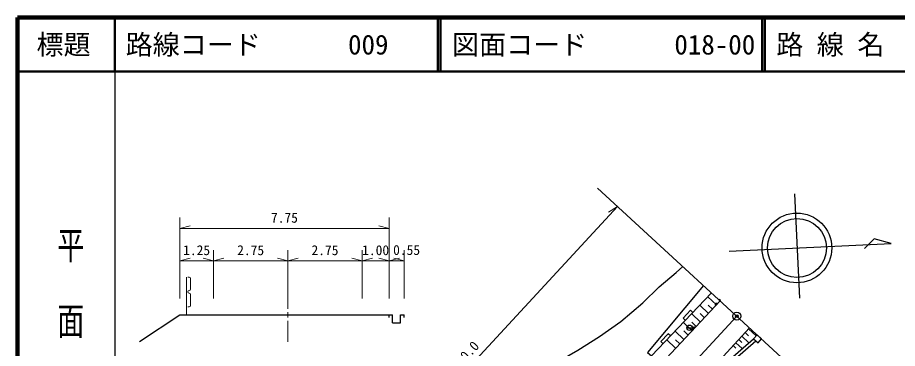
# Model space of a CAD drawing. Units: millimetres, scale not verified, with parts at other scales. Extents: x 40000 to 680000, y 20000 to 380000.
# Drawn here: x 40000 to 202784, y 318795 to 380000 of the extents above; entities that cross this region are included whole.
import ezdxf
from ezdxf.enums import TextEntityAlignment as Align

# ---------------------------------------------------------------- set-up
doc = ezdxf.new("R2010")
doc.units = ezdxf.units.MM
doc.header["$LTSCALE"] = 1000
doc.header["$PDMODE"] = 32
doc.header["$PDSIZE"] = 500
for name, color, linetype, lineweight in [('M-BGD', 7, 'Continuous', 25), ('M-BMK', 2, 'Continuous', 13), ('M-BMK-OTRS', 5, 'Continuous', 25), ('M-BMK-SRVR', 3, 'Continuous', 25), ('M-STR-HTXT', 7, 'Continuous', 13), ('M-STR-STRC', 7, 'Continuous', 25), ('M-TTL', 2, 'Continuous', 140), ('M-TTL-BAND', 7, 'Continuous', 25), ('M-TTL-LINE', 7, 'Continuous', 50)]:
    doc.layers.add(name, color=color, linetype=linetype, lineweight=lineweight)
doc.layers.add('M-OTRS', color=6, linetype='Continuous')
doc.layers.add('M-TTL-TXT', color=7, linetype='Continuous')
doc.styles.add('@ＭＳ ゴシック', font='')
doc.styles.add('ＭＳ ゴシック', font='')
doc.styles.get('@ＭＳ ゴシック').set_extended_font_data('@MS Gothic')
doc.styles.get('ＭＳ ゴシック').set_extended_font_data('MS Gothic')

msp = doc.modelspace()

# ---------------------------------------------------------------- linework, layer by layer
at = {"layer": 'M-BGD'}
for p, q in [((168411, 329046), (157265, 317391)), ((169320, 326854), (167738, 328343)), ((164522, 325847), (163140, 324402)), ((164955, 325433), (164522, 325847)), ((167831, 325272), (166237, 326773)), ((168575, 326063), (167785, 326807)), ((62567, 320045), (70000, 325000)), ((108750, 324500), (108750, 325000)), ((109375, 323500), (109375, 325000)), ((110875, 323500), (110875, 325000)), ((110875, 325000), (111500, 325000)), ((111500, 324500), (111500, 325000)), ((163140, 324402), (163573, 323987)), ((166330, 323678), (164724, 325191)), ((167081, 324475), (166284, 325225)), ((109375, 323500), (110875, 323500)), ((161358, 307279), (175402, 322624)), ((164818, 322072), (163199, 323596)), ((163821, 322614), (164821, 322614)), ((165574, 322875), (164771, 323631)), ((175205, 322409), (176647, 321090)), ((160375, 321511), (158992, 320066)), ((160808, 321097), (160375, 321511)), ((163294, 320453), (161662, 321989)), ((164056, 321263), (163246, 322025)), ((173974, 321064), (175319, 319833)), ((174590, 321737), (175262, 321121)), ((158992, 320066), (159426, 319651)), ((161757, 318822), (160113, 320370)), ((162525, 319637), (161710, 320405)), ((172372, 319313), (172915, 318816)), ((172869, 319856), (174077, 318750)), ((173421, 320460), (174026, 319907))]:
    msp.add_line(p, q, dxfattribs=at)
for points in [[(93119, 263225), (97158, 267158), (101522, 272023), (105278, 276208), (108247, 280500), (110072, 282968), (112897, 286474), (116403, 290444), (120230, 294773), (124952, 299816), (127742, 302785), (130854, 306827), (134789, 311728), (137043, 314232), (139296, 315949), (143660, 318453), (147667, 320993), (151601, 323747), (155679, 327217), (158684, 330186), (161832, 332833), (163083, 333941)], [(166931, 330406), (156549, 318059), (157265, 317391)], [(70000, 325000), (72500, 325000), (76250, 325000), (90000, 325000), (103750, 325000), (108750, 325000), (109375, 325000)], [(161358, 307279), (165257, 311060), (176189, 320591)], [(161770, 306915), (165622, 310649), (176596, 320217)]]:
    msp.add_lwpolyline(points, dxfattribs=at)
msp.add_lwpolyline([(176189, 320591), (177002, 319845), (177654, 320555), (176841, 321302)], close=True, dxfattribs=at)
msp.add_circle((164321, 322614), 500, dxfattribs=at)
at = {"layer": 'M-BMK'}
for p, q in [((90000, 326100), (90000, 330000)), ((90000, 324500), (90000, 325500)), ((105130, 251250), (173068, 324768)), ((90000, 320000), (90000, 323900))]:
    msp.add_line(p, q, dxfattribs=at)
at = {"layer": 'M-BMK-OTRS'}
msp.add_line((198842, 301089), (147294, 348447), dxfattribs=at)
at = {"layer": 'M-BMK-SRVR'}
msp.add_line((183717, 347369), (184647, 328103), dxfattribs=at)
msp.add_lwpolyline([(171680, 336781), (201645, 338228), (198476, 339066), (196687, 337276)], dxfattribs=at)
for centre, radius in [((184198, 337386), 6451), ((184198, 337386), 5458), ((173068, 324768), 750)]:
    msp.add_circle(centre, radius, dxfattribs=at)
msp.add_point((173068, 324768), dxfattribs=at)
at = {"layer": 'M-OTRS'}
msp.add_point((173068, 324768), dxfattribs=at)
at = {"layer": 'M-STR-HTXT'}
for p, q in [((83869, 272447), (150976, 345064)), ((150976, 345064), (149320, 344008)), ((70000, 328000), (70000, 343000)), ((108750, 328000), (108750, 343000)), ((70000, 341000), (71900, 341500)), ((70000, 341000), (108750, 341000)), ((108750, 341000), (106850, 341500)), ((76250, 328000), (76250, 337000)), ((90000, 328000), (90000, 337000)), ((103750, 328000), (103750, 337000)), ((111500, 328000), (111500, 337000)), ((70000, 335000), (71900, 335500)), ((76250, 335000), (74350, 335500)), ((76250, 335000), (78150, 335500)), ((90000, 335000), (88100, 335500)), ((90000, 335000), (91900, 335500)), ((103750, 335000), (101850, 335500)), ((103750, 335000), (105650, 335500)), ((108750, 335000), (106850, 335500)), ((108750, 335000), (110650, 335500)), ((111500, 335000), (109600, 335500)), ((70000, 335000), (76250, 335000)), ((76250, 335000), (90000, 335000)), ((90000, 335000), (103750, 335000)), ((103750, 335000), (108750, 335000)), ((108750, 335000), (111500, 335000)), ((71250, 325000), (71250, 332000)), ((71500, 332000), (71750, 332000)), ((72000, 331750), (72000, 329750)), ((72000, 328750), (72000, 326750)), ((71500, 326500), (71750, 326500))]:
    msp.add_line(p, q, dxfattribs=at)
for centre, start, end in [((71750, 331750), 0, 90), ((71750, 329250), 90, 270), ((71750, 329750), 270, 0), ((71750, 328750), 0, 90), ((71750, 326750), 270, 0)]:
    msp.add_arc(centre, 250, start, end, dxfattribs=at)
at = {"layer": 'M-STR-STRC'}
msp.add_line((170005, 327582), (156659, 313407), dxfattribs=at)
for centre in [(169238, 326931), (165125, 322562)]:
    msp.add_circle(centre, 100, dxfattribs=at)
for centre, radius, start, end in [((169896, 327684), 150, 316.7241, 136.7241), ((169238, 326931), 188, 9.8542, 263.594), ((169238, 326931), 150, 358.13372, 275.31448), ((169238, 326931), 112, 316.72414, 316.72405), ((165125, 322562), 188, 9.8542, 263.594), ((165125, 322562), 150, 358.13372, 275.31448), ((165125, 322562), 112, 316.72414, 316.72405)]:
    msp.add_arc(centre, radius, start, end, dxfattribs=at)
at = {"layer": 'M-TTL'}
for p, q in [((40000, 380000), (40000, 20000)), ((680000, 380000), (40000, 380000)), ((40000, 380000), (40000, 20000)), ((680000, 380000), (40000, 380000))]:
    msp.add_line(p, q, dxfattribs=at)
at = {"layer": 'M-TTL-BAND'}
msp.add_line((58000, 370000), (58000, 20000), dxfattribs=at)
msp.add_line((58000, 370000), (58000, 20000), dxfattribs=at)
at = {"layer": 'M-TTL-LINE'}
for p, q in [((58000, 380000), (58000, 370000)), ((58000, 380000), (58000, 370000)), ((117750, 380000), (117750, 370000)), ((117750, 380000), (117750, 370000)), ((118250, 380000), (118250, 370000)), ((118250, 380000), (118250, 370000)), ((177750, 380000), (177750, 370000)), ((177750, 380000), (177750, 370000)), ((178250, 380000), (178250, 370000)), ((178250, 380000), (178250, 370000)), ((40000, 370000), (680000, 370000)), ((40000, 370000), (680000, 370000))]:
    msp.add_line(p, q, dxfattribs=at)

# ---------------------------------------------------------------- texts
at = {"layer": 'M-STR-HTXT', "style": 'ＭＳ ゴシック'}
for s, p in [('7.75', (89375, 341500)), ('1.25', (73125, 335500)), ('2.75', (83125, 335500)), ('2.75', (96875, 335500)), ('1.00', (106250, 335500)), ('0.55', (111977, 335537))]:
    msp.add_text(s, height=1833, dxfattribs=at).set_placement(p, align=Align.BOTTOM_CENTER)
msp.add_text('ガードレール\u3000L=100.0', height=1833, rotation=47.258, dxfattribs=at).set_placement((117055, 309095), align=Align.BOTTOM_CENTER)
at = {"layer": 'M-TTL-BAND', "style": '@ＭＳ ゴシック', "width": 1.4}
msp.add_text('平  面  図', height=3666, rotation=270, dxfattribs=at).set_placement((49777, 306475), align=Align.MIDDLE_RIGHT)
msp.add_text('平  面  図', height=3666, rotation=270, dxfattribs=at).set_placement((49777, 306475), align=Align.MIDDLE_RIGHT)
at = {"layer": 'M-TTL-TXT', "style": 'ＭＳ ゴシック'}
msp.add_text('標題', height=3666, dxfattribs=at).set_placement((48500, 375000), align=Align.MIDDLE_CENTER)
msp.add_text('標題', height=3666, dxfattribs=at).set_placement((48500, 375000), align=Align.MIDDLE_CENTER)
for s, p in [('路線コード', (60000, 375000)), ('路線コード', (60000, 375000)), ('009', (101142, 375000)), ('図面コード', (120380, 375000)), ('図面コード', (120380, 375000)), ('018-00', (161521, 375000)), ('路 線 名', (180380, 375000)), ('路 線 名', (180380, 375000))]:
    msp.add_text(s, height=3666, dxfattribs=at).set_placement(p, align=Align.MIDDLE_LEFT)

doc.saveas('drawing.dxf')
